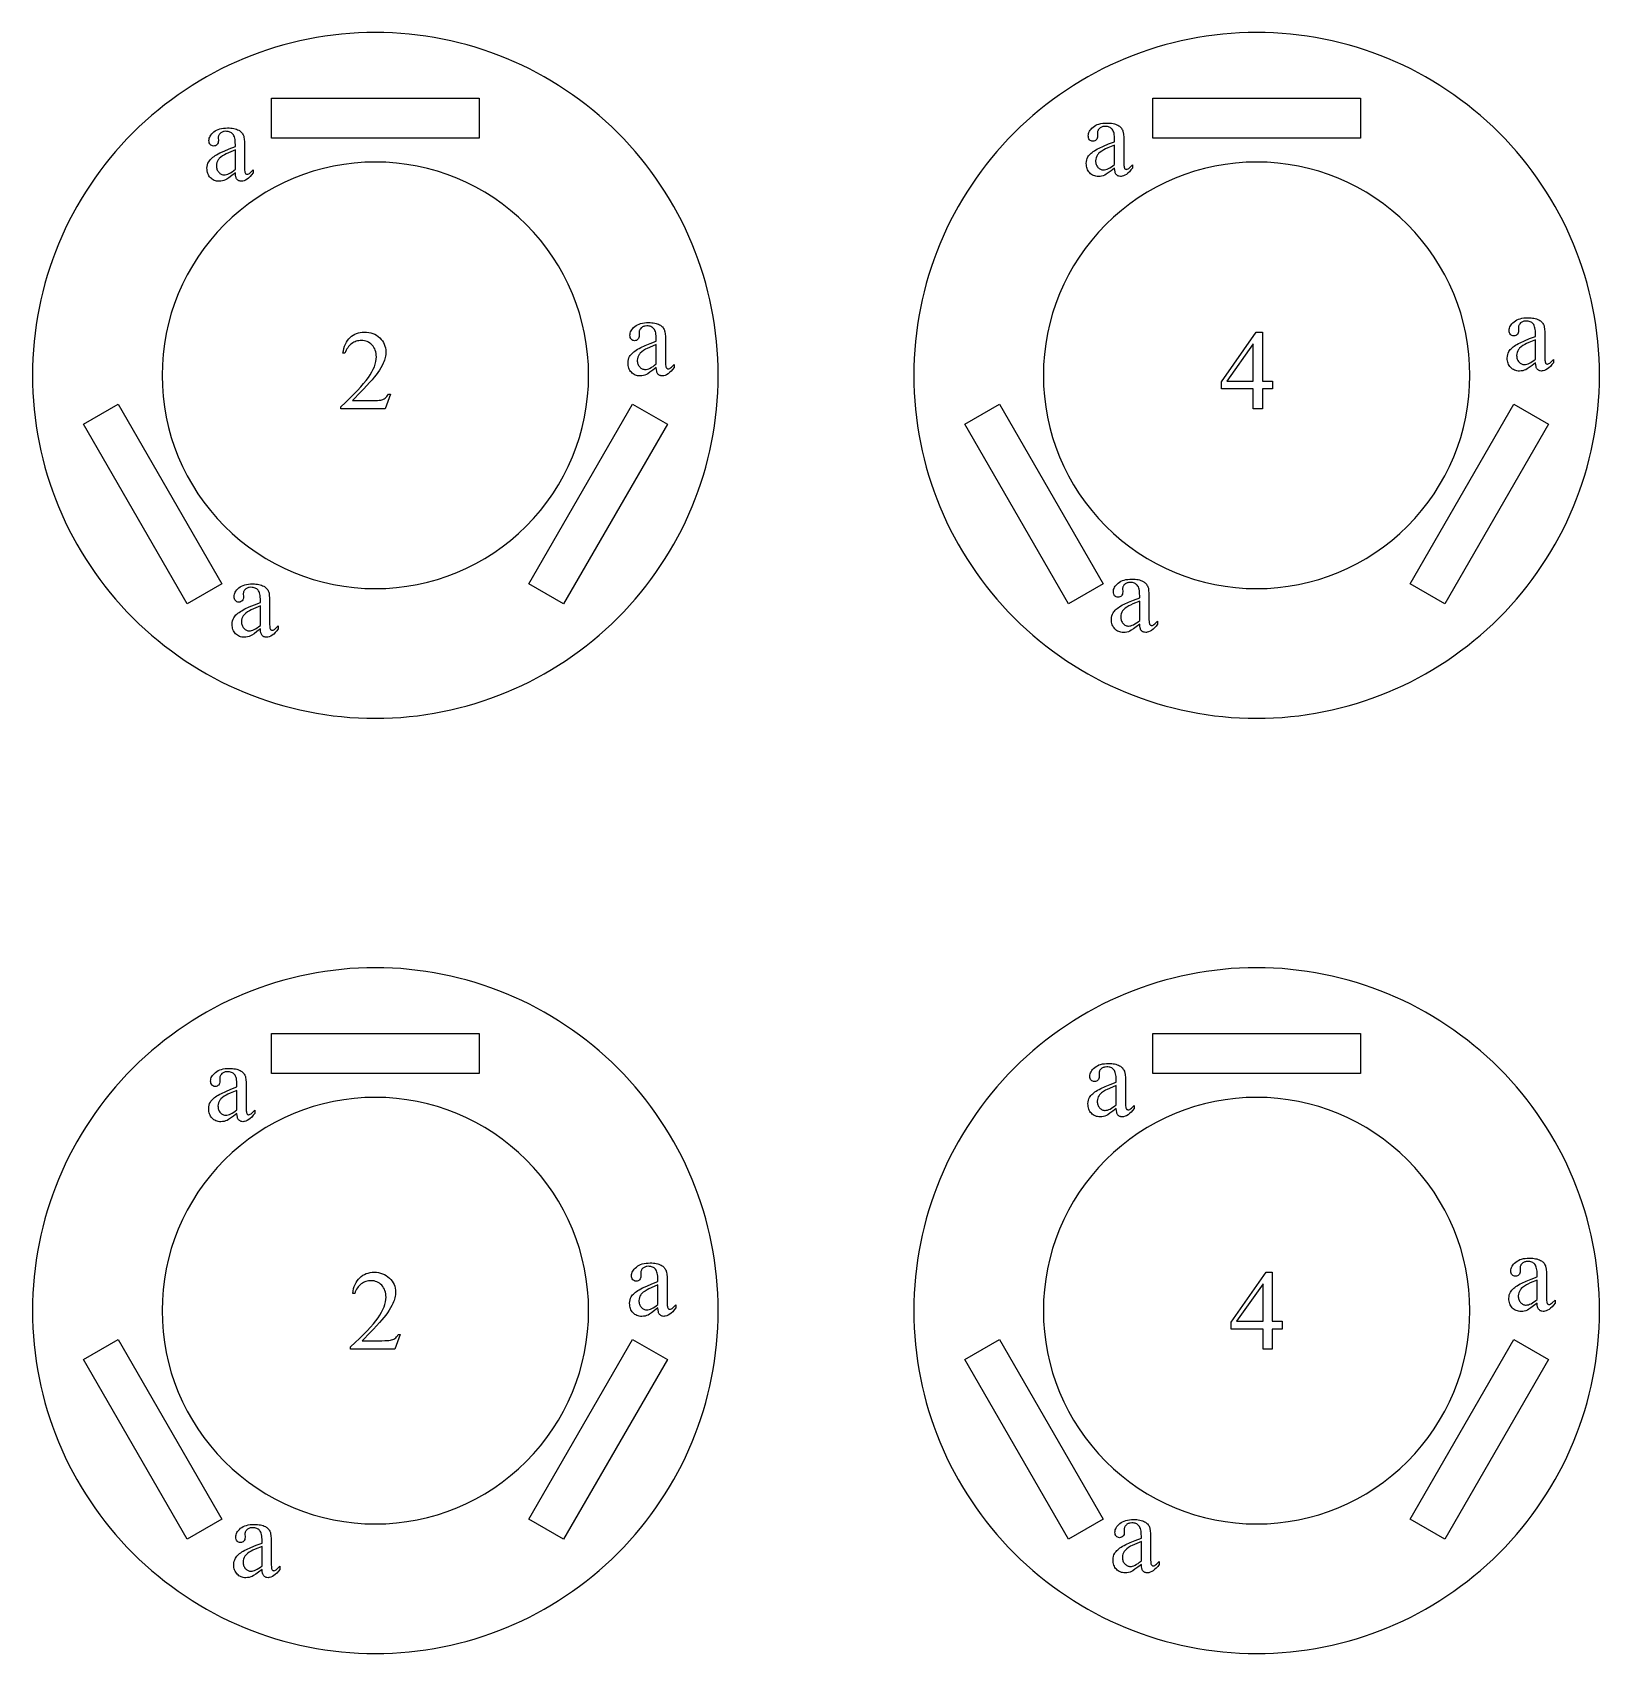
# Model space of a CAD drawing. Extents: x 9 to 960, y -397 to 558.
# Drawn here: x 308.7 to 496.1, y 14.5 to 208.3 of the extents above; entities that cross this region are included whole.
import ezdxf

# ---------------------------------------------------------------- set-up
doc = ezdxf.new("R2010")
doc.units = 0
doc.header["$MEASUREMENT"] = 0
for name, color, linetype in [('EXT', 1, 'CONTINUOUS'), ('INT', 5, 'CONTINUOUS'), ('TEXT', 18, 'CONTINUOUS')]:
    doc.layers.add(name, color=color, linetype=linetype)

msp = doc.modelspace()

# ---------------------------------------------------------------- linework, layer by layer
at = {"layer": 'EXT'}
for points in [[(349.72, 208.34, 0.414214), (308.72, 167.34, 0.414214), (349.72, 126.34, 0.414214), (390.72, 167.34, 0.414214)], [(455.09, 208.34, 0.414214), (414.09, 167.34, 0.414214), (455.09, 126.34, 0.414214), (496.09, 167.34, 0.414214)], [(349.72, 96.52, 0.414214), (308.72, 55.52, 0.414214), (349.72, 14.52, 0.414214), (390.72, 55.52, 0.414214)], [(455.09, 96.52, 0.414214), (414.09, 55.52, 0.414214), (455.09, 14.52, 0.414214), (496.09, 55.52, 0.414214)]]:
    msp.add_lwpolyline(points, format="xyb", close=True, dxfattribs=at)
at = {"layer": 'INT'}
for points in [[(337.32, 195.69), (337.32, 200.49), (362.12, 200.49), (362.12, 195.69)], [(442.69, 195.69), (442.69, 200.49), (467.49, 200.49), (467.49, 195.69)], [(331.37, 142.42), (327.21, 140.02), (314.81, 161.5), (318.97, 163.9)], [(380.47, 163.9), (384.63, 161.5), (372.23, 140.02), (368.07, 142.42)], [(436.74, 142.42), (432.58, 140.02), (420.18, 161.5), (424.34, 163.9)], [(485.84, 163.9), (490, 161.5), (477.6, 140.02), (473.44, 142.42)], [(337.32, 83.87), (337.32, 88.67), (362.12, 88.67), (362.12, 83.87)], [(442.69, 83.87), (442.69, 88.67), (467.49, 88.67), (467.49, 83.87)], [(331.37, 30.61), (327.21, 28.21), (314.81, 49.69), (318.97, 52.09)], [(380.47, 52.09), (384.63, 49.69), (372.23, 28.21), (368.07, 30.61)], [(436.74, 30.61), (432.58, 28.21), (420.18, 49.69), (424.34, 52.09)], [(485.84, 52.09), (490, 49.69), (477.6, 28.21), (473.44, 30.61)]]:
    msp.add_lwpolyline(points, close=True, dxfattribs=at)
for points in [[(349.72, 192.84, 0.414214), (324.22, 167.34, 0.414214), (349.72, 141.84, 0.414214), (375.22, 167.34, 0.414214)], [(455.09, 192.84, 0.414214), (429.59, 167.34, 0.414214), (455.09, 141.84, 0.414214), (480.59, 167.34, 0.414214)], [(349.72, 81.02, 0.414214), (324.22, 55.52, 0.414214), (349.72, 30.02, 0.414214), (375.22, 55.52, 0.414214)], [(455.09, 81.02, 0.414214), (429.59, 55.52, 0.414214), (455.09, 30.02, 0.414214), (480.59, 55.52, 0.414214)]]:
    msp.add_lwpolyline(points, format="xyb", close=True, dxfattribs=at)
at = {"layer": 'TEXT'}
for points in [[(332.98, 191.54), (332.55, 191.22), (332.22, 190.97), (331.97, 190.8), (331.8, 190.7), (331.62, 190.63), (331.43, 190.58), (331.24, 190.55), (331.04, 190.54), (330.88, 190.54), (330.74, 190.56), (330.6, 190.6), (330.46, 190.65), (330.34, 190.71), (330.22, 190.78), (330.11, 190.87), (330, 190.97), (329.9, 191.08), (329.82, 191.2), (329.75, 191.33), (329.69, 191.47), (329.65, 191.61), (329.62, 191.77), (329.6, 191.93), (329.59, 192.1), (329.6, 192.32), (329.64, 192.52), (329.7, 192.7), (329.79, 192.87), (329.87, 192.99), (329.95, 193.1), (330.05, 193.2), (330.16, 193.31), (330.29, 193.42), (330.43, 193.52), (330.57, 193.62), (330.74, 193.72), (330.92, 193.83), (331.13, 193.93), (331.63, 194.16), (332.25, 194.42), (332.98, 194.69), (332.98, 194.93), (332.97, 195.15), (332.96, 195.35), (332.94, 195.53), (332.9, 195.7), (332.86, 195.84), (332.81, 195.97), (332.76, 196.09), (332.69, 196.18), (332.61, 196.26), (332.53, 196.33), (332.43, 196.39), (332.33, 196.43), (332.23, 196.47), (332.11, 196.5), (331.98, 196.51), (331.85, 196.52), (331.65, 196.5), (331.56, 196.49), (331.47, 196.46), (331.39, 196.43), (331.32, 196.39), (331.25, 196.34), (331.19, 196.29), (331.07, 196.17), (331.03, 196.11), (331, 196.05), (330.97, 195.98), (330.95, 195.92), (330.94, 195.85), (330.93, 195.77), (330.95, 195.39), (330.94, 195.25), (330.91, 195.12), (330.86, 195.01), (330.79, 194.92), (330.71, 194.85), (330.61, 194.79), (330.5, 194.76), (330.38, 194.75), (330.26, 194.76), (330.16, 194.8), (330.06, 194.85), (329.98, 194.92), (329.91, 195.02), (329.86, 195.13), (329.83, 195.25), (329.82, 195.4), (329.83, 195.54), (329.86, 195.68), (329.91, 195.81), (329.97, 195.94), (330.05, 196.07), (330.15, 196.2), (330.27, 196.32), (330.41, 196.44), (330.56, 196.56), (330.73, 196.65), (330.91, 196.74), (331.11, 196.8), (331.32, 196.86), (331.55, 196.89), (331.79, 196.91), (332.05, 196.92), (332.25, 196.92), (332.43, 196.91), (332.61, 196.88), (332.78, 196.85), (332.95, 196.82), (333.1, 196.77), (333.24, 196.71), (333.38, 196.65), (333.47, 196.6), (333.56, 196.53), (333.64, 196.46), (333.72, 196.39), (333.78, 196.3), (333.85, 196.21), (333.9, 196.11), (333.95, 196.01), (333.98, 195.93), (334.01, 195.83), (334.04, 195.57), (334.06, 195.24), (334.07, 194.84), (334.07, 192.77), (334.08, 192.07), (334.09, 191.85), (334.11, 191.71), (334.12, 191.62), (334.15, 191.55), (334.18, 191.49), (334.21, 191.45), (334.25, 191.42), (334.3, 191.4), (334.34, 191.38), (334.39, 191.38), (334.49, 191.39), (334.58, 191.43), (334.66, 191.49), (334.78, 191.59), (335.11, 191.91), (335.11, 191.54), (334.93, 191.31), (334.75, 191.1), (334.57, 190.93), (334.39, 190.79), (334.21, 190.68), (334.04, 190.61), (333.86, 190.56), (333.78, 190.55), (333.69, 190.54), (333.54, 190.56), (333.47, 190.58), (333.4, 190.6), (333.34, 190.63), (333.28, 190.67), (333.23, 190.72), (333.18, 190.77), (333.13, 190.83), (333.09, 190.9), (333.06, 190.98), (333.03, 191.08), (332.99, 191.29)], [(438.11, 192.12), (437.68, 191.8), (437.35, 191.55), (437.1, 191.38), (436.93, 191.28), (436.75, 191.21), (436.56, 191.16), (436.37, 191.13), (436.17, 191.12), (436.02, 191.13), (435.87, 191.15), (435.73, 191.18), (435.6, 191.23), (435.47, 191.29), (435.35, 191.36), (435.24, 191.45), (435.13, 191.55), (435.04, 191.66), (434.95, 191.78), (434.88, 191.91), (434.83, 192.05), (434.78, 192.2), (434.75, 192.35), (434.73, 192.51), (434.72, 192.68), (434.74, 192.9), (434.77, 193.1), (434.84, 193.28), (434.92, 193.45), (435, 193.57), (435.08, 193.68), (435.18, 193.79), (435.3, 193.89), (435.42, 194), (435.56, 194.1), (435.71, 194.2), (435.87, 194.3), (436.05, 194.41), (436.26, 194.51), (436.77, 194.75), (437.38, 195), (438.11, 195.27), (438.11, 195.51), (438.1, 195.73), (438.09, 195.93), (438.07, 196.11), (438.04, 196.28), (438, 196.43), (437.95, 196.55), (437.89, 196.67), (437.82, 196.76), (437.74, 196.84), (437.66, 196.91), (437.57, 196.97), (437.47, 197.01), (437.36, 197.05), (437.24, 197.08), (437.11, 197.09), (436.98, 197.1), (436.78, 197.08), (436.69, 197.07), (436.61, 197.04), (436.53, 197.01), (436.45, 196.97), (436.38, 196.93), (436.32, 196.87), (436.21, 196.76), (436.16, 196.69), (436.13, 196.63), (436.1, 196.56), (436.08, 196.5), (436.07, 196.43), (436.06, 196.36), (436.08, 195.97), (436.07, 195.83), (436.04, 195.7), (435.99, 195.59), (435.92, 195.5), (435.84, 195.43), (435.74, 195.37), (435.63, 195.34), (435.51, 195.33), (435.4, 195.34), (435.29, 195.38), (435.2, 195.43), (435.11, 195.51), (435.04, 195.6), (435, 195.71), (434.97, 195.84), (434.96, 195.98), (434.97, 196.12), (434.99, 196.26), (435.04, 196.39), (435.1, 196.52), (435.18, 196.65), (435.29, 196.78), (435.4, 196.9), (435.54, 197.03), (435.69, 197.14), (435.86, 197.23), (436.04, 197.32), (436.24, 197.38), (436.45, 197.44), (436.68, 197.47), (436.92, 197.5), (437.18, 197.5), (437.38, 197.5), (437.57, 197.49), (437.75, 197.47), (437.92, 197.44), (438.08, 197.4), (438.23, 197.35), (438.37, 197.29), (438.51, 197.23), (438.6, 197.18), (438.69, 197.11), (438.77, 197.04), (438.85, 196.97), (438.92, 196.88), (438.98, 196.79), (439.04, 196.69), (439.08, 196.59), (439.11, 196.51), (439.14, 196.41), (439.17, 196.15), (439.2, 195.82), (439.2, 195.42), (439.2, 193.36), (439.21, 192.65), (439.22, 192.43), (439.24, 192.29), (439.26, 192.2), (439.28, 192.13), (439.31, 192.07), (439.35, 192.03), (439.39, 192), (439.43, 191.98), (439.47, 191.97), (439.52, 191.96), (439.62, 191.97), (439.71, 192.01), (439.79, 192.07), (439.91, 192.17), (440.25, 192.49), (440.25, 192.12), (440.06, 191.89), (439.88, 191.68), (439.7, 191.51), (439.52, 191.37), (439.34, 191.26), (439.17, 191.19), (439, 191.14), (438.91, 191.13), (438.83, 191.12), (438.67, 191.14), (438.6, 191.16), (438.53, 191.18), (438.47, 191.21), (438.41, 191.25), (438.36, 191.3), (438.31, 191.35), (438.26, 191.41), (438.22, 191.48), (438.19, 191.56), (438.16, 191.66), (438.12, 191.87)], [(332.98, 191.97), (332.98, 194.29), (332.15, 193.95), (331.87, 193.82), (331.68, 193.72), (331.44, 193.58), (331.23, 193.42), (331.06, 193.27), (330.99, 193.19), (330.93, 193.11), (330.83, 192.95), (330.76, 192.78), (330.72, 192.6), (330.71, 192.42), (330.71, 192.3), (330.73, 192.19), (330.75, 192.08), (330.78, 191.98), (330.82, 191.88), (330.87, 191.79), (330.93, 191.7), (330.99, 191.62), (331.07, 191.55), (331.14, 191.48), (331.22, 191.43), (331.3, 191.39), (331.38, 191.35), (331.47, 191.33), (331.56, 191.31), (331.65, 191.31), (331.78, 191.32), (331.92, 191.35), (332.07, 191.4), (332.23, 191.47), (332.4, 191.57), (332.59, 191.68), (332.78, 191.82)], [(438.11, 192.55), (438.11, 194.87), (437.28, 194.53), (437.01, 194.4), (436.81, 194.3), (436.57, 194.16), (436.37, 194.01), (436.2, 193.85), (436.13, 193.77), (436.06, 193.69), (435.97, 193.53), (435.9, 193.36), (435.85, 193.18), (435.84, 193), (435.84, 192.88), (435.86, 192.77), (435.88, 192.66), (435.91, 192.56), (435.95, 192.46), (436, 192.37), (436.06, 192.28), (436.12, 192.2), (436.2, 192.13), (436.27, 192.07), (436.35, 192.01), (436.43, 191.97), (436.52, 191.93), (436.6, 191.91), (436.69, 191.89), (436.78, 191.89), (436.91, 191.9), (437.05, 191.93), (437.2, 191.98), (437.37, 192.05), (437.54, 192.15), (437.72, 192.26), (437.91, 192.4)], [(351.53, 165.07), (350.9, 163.34), (345.59, 163.34), (345.59, 163.58), (346.15, 164.11), (346.67, 164.6), (347.15, 165.08), (347.58, 165.53), (347.97, 165.95), (348.32, 166.35), (348.63, 166.72), (348.89, 167.08), (349.11, 167.41), (349.3, 167.74), (349.47, 168.06), (349.6, 168.37), (349.71, 168.68), (349.78, 168.98), (349.83, 169.27), (349.84, 169.55), (349.83, 169.76), (349.81, 169.96), (349.77, 170.15), (349.71, 170.33), (349.64, 170.5), (349.55, 170.66), (349.44, 170.82), (349.32, 170.96), (349.18, 171.09), (349.04, 171.2), (348.9, 171.29), (348.74, 171.37), (348.58, 171.43), (348.42, 171.47), (348.24, 171.5), (348.06, 171.51), (347.9, 171.5), (347.74, 171.48), (347.58, 171.45), (347.43, 171.41), (347.29, 171.36), (347.14, 171.29), (347.01, 171.21), (346.87, 171.12), (346.74, 171.02), (346.63, 170.9), (346.52, 170.78), (346.41, 170.64), (346.32, 170.49), (346.24, 170.33), (346.16, 170.16), (346.09, 169.98), (345.85, 169.98), (345.9, 170.28), (345.96, 170.56), (346.04, 170.82), (346.14, 171.07), (346.26, 171.29), (346.39, 171.5), (346.54, 171.69), (346.7, 171.87), (346.88, 172.02), (347.06, 172.16), (347.26, 172.27), (347.47, 172.36), (347.69, 172.43), (347.92, 172.48), (348.16, 172.51), (348.42, 172.52), (348.68, 172.51), (348.94, 172.48), (349.19, 172.43), (349.42, 172.35), (349.64, 172.25), (349.85, 172.13), (350.05, 171.99), (350.24, 171.82), (350.42, 171.64), (350.56, 171.45), (350.69, 171.26), (350.79, 171.05), (350.87, 170.84), (350.93, 170.62), (350.97, 170.4), (350.98, 170.16), (350.97, 169.99), (350.96, 169.82), (350.93, 169.65), (350.9, 169.48), (350.85, 169.31), (350.8, 169.14), (350.73, 168.97), (350.66, 168.79), (350.53, 168.52), (350.37, 168.25), (350.2, 167.97), (350.01, 167.69), (349.81, 167.4), (349.58, 167.11), (349.33, 166.82), (349.07, 166.52), (348.32, 165.7), (347.72, 165.07), (347.28, 164.62), (347, 164.34), (349.35, 164.34), (349.68, 164.34), (349.96, 164.35), (350.19, 164.37), (350.36, 164.39), (350.5, 164.43), (350.63, 164.47), (350.76, 164.54), (350.88, 164.61), (350.99, 164.7), (351.1, 164.81), (351.19, 164.93), (351.28, 165.07)], [(383.31, 168.27), (382.89, 167.95), (382.55, 167.7), (382.3, 167.53), (382.14, 167.43), (381.95, 167.36), (381.77, 167.31), (381.57, 167.28), (381.37, 167.27), (381.22, 167.27), (381.07, 167.29), (380.93, 167.33), (380.8, 167.37), (380.67, 167.44), (380.55, 167.51), (380.44, 167.6), (380.33, 167.7), (380.24, 167.81), (380.16, 167.93), (380.08, 168.06), (380.03, 168.2), (379.98, 168.34), (379.95, 168.5), (379.93, 168.66), (379.93, 168.83), (379.94, 169.05), (379.98, 169.25), (380.04, 169.43), (380.12, 169.6), (380.2, 169.71), (380.29, 169.83), (380.39, 169.93), (380.5, 170.04), (380.62, 170.15), (380.76, 170.25), (380.91, 170.35), (381.07, 170.45), (381.25, 170.55), (381.46, 170.66), (381.97, 170.89), (382.58, 171.15), (383.31, 171.42), (383.31, 171.66), (383.31, 171.88), (383.29, 172.08), (383.27, 172.26), (383.24, 172.43), (383.2, 172.57), (383.15, 172.7), (383.09, 172.81), (383.02, 172.91), (382.95, 172.99), (382.86, 173.06), (382.77, 173.11), (382.67, 173.16), (382.56, 173.2), (382.44, 173.23), (382.32, 173.24), (382.18, 173.25), (381.98, 173.23), (381.89, 173.22), (381.81, 173.19), (381.73, 173.16), (381.65, 173.12), (381.58, 173.07), (381.52, 173.02), (381.41, 172.9), (381.36, 172.84), (381.33, 172.78), (381.3, 172.71), (381.28, 172.65), (381.27, 172.58), (381.27, 172.5), (381.28, 172.12), (381.27, 171.97), (381.24, 171.85), (381.19, 171.74), (381.12, 171.65), (381.04, 171.57), (380.94, 171.52), (380.84, 171.49), (380.72, 171.48), (380.6, 171.49), (380.49, 171.52), (380.4, 171.58), (380.31, 171.65), (380.25, 171.75), (380.2, 171.86), (380.17, 171.98), (380.16, 172.13), (380.17, 172.27), (380.19, 172.4), (380.24, 172.54), (380.3, 172.67), (380.39, 172.8), (380.49, 172.93), (380.6, 173.05), (380.74, 173.17), (380.9, 173.29), (381.06, 173.38), (381.25, 173.46), (381.44, 173.53), (381.66, 173.58), (381.88, 173.62), (382.12, 173.64), (382.38, 173.65), (382.58, 173.65), (382.77, 173.63), (382.95, 173.61), (383.12, 173.58), (383.28, 173.55), (383.43, 173.5), (383.57, 173.44), (383.71, 173.38), (383.8, 173.32), (383.89, 173.26), (383.97, 173.19), (384.05, 173.12), (384.12, 173.03), (384.18, 172.94), (384.24, 172.84), (384.29, 172.74), (384.31, 172.66), (384.34, 172.56), (384.38, 172.3), (384.4, 171.97), (384.41, 171.57), (384.41, 169.5), (384.41, 168.8), (384.42, 168.58), (384.44, 168.44), (384.46, 168.35), (384.48, 168.27), (384.51, 168.22), (384.55, 168.18), (384.59, 168.15), (384.63, 168.13), (384.68, 168.11), (384.72, 168.11), (384.82, 168.12), (384.91, 168.16), (385, 168.22), (385.11, 168.32), (385.45, 168.64), (385.45, 168.27), (385.26, 168.04), (385.08, 167.83), (384.9, 167.66), (384.72, 167.52), (384.54, 167.41), (384.37, 167.34), (384.2, 167.29), (384.11, 167.28), (384.03, 167.27), (383.87, 167.29), (383.8, 167.31), (383.74, 167.33), (383.67, 167.36), (383.61, 167.4), (383.56, 167.45), (383.51, 167.5), (383.46, 167.56), (383.42, 167.63), (383.39, 167.71), (383.36, 167.8), (383.33, 168.02)], [(456.99, 166.66), (456.99, 165.71), (455.78, 165.71), (455.78, 163.34), (454.69, 163.34), (454.69, 165.71), (450.88, 165.71), (450.88, 166.56), (455.05, 172.52), (455.78, 172.52), (455.78, 166.66)], [(488.44, 168.85), (488.02, 168.53), (487.68, 168.28), (487.43, 168.11), (487.27, 168.01), (487.09, 167.94), (486.9, 167.89), (486.7, 167.86), (486.5, 167.85), (486.35, 167.85), (486.2, 167.87), (486.06, 167.91), (485.93, 167.96), (485.8, 168.02), (485.68, 168.09), (485.57, 168.18), (485.47, 168.28), (485.37, 168.39), (485.29, 168.51), (485.22, 168.64), (485.16, 168.78), (485.11, 168.92), (485.08, 169.08), (485.06, 169.24), (485.06, 169.41), (485.07, 169.63), (485.11, 169.83), (485.17, 170.01), (485.26, 170.18), (485.33, 170.3), (485.42, 170.41), (485.52, 170.51), (485.63, 170.62), (485.75, 170.73), (485.89, 170.83), (486.04, 170.93), (486.2, 171.03), (486.38, 171.14), (486.6, 171.24), (487.1, 171.47), (487.72, 171.73), (488.44, 172), (488.44, 172.24), (488.44, 172.46), (488.42, 172.66), (488.4, 172.84), (488.37, 173.01), (488.33, 173.15), (488.28, 173.28), (488.22, 173.4), (488.15, 173.49), (488.08, 173.57), (487.99, 173.64), (487.9, 173.7), (487.8, 173.74), (487.69, 173.78), (487.57, 173.81), (487.45, 173.82), (487.31, 173.83), (487.12, 173.81), (487.02, 173.8), (486.94, 173.77), (486.86, 173.74), (486.78, 173.7), (486.71, 173.65), (486.65, 173.6), (486.54, 173.48), (486.5, 173.42), (486.46, 173.36), (486.43, 173.29), (486.41, 173.23), (486.4, 173.16), (486.4, 173.08), (486.41, 172.7), (486.4, 172.56), (486.37, 172.43), (486.32, 172.32), (486.26, 172.23), (486.17, 172.16), (486.08, 172.1), (485.97, 172.07), (485.85, 172.06), (485.73, 172.07), (485.62, 172.11), (485.53, 172.16), (485.45, 172.23), (485.38, 172.33), (485.33, 172.44), (485.3, 172.56), (485.29, 172.71), (485.3, 172.85), (485.33, 172.99), (485.37, 173.12), (485.44, 173.25), (485.52, 173.38), (485.62, 173.51), (485.74, 173.63), (485.87, 173.75), (486.03, 173.87), (486.2, 173.96), (486.38, 174.05), (486.58, 174.11), (486.79, 174.17), (487.02, 174.2), (487.26, 174.23), (487.51, 174.23), (487.71, 174.23), (487.9, 174.22), (488.08, 174.19), (488.25, 174.16), (488.41, 174.13), (488.56, 174.08), (488.71, 174.02), (488.84, 173.96), (488.94, 173.91), (489.02, 173.84), (489.11, 173.77), (489.18, 173.7), (489.25, 173.61), (489.31, 173.52), (489.37, 173.42), (489.42, 173.32), (489.45, 173.24), (489.47, 173.14), (489.51, 172.88), (489.53, 172.55), (489.54, 172.15), (489.54, 170.08), (489.55, 169.38), (489.56, 169.16), (489.57, 169.02), (489.59, 168.93), (489.61, 168.86), (489.64, 168.8), (489.68, 168.76), (489.72, 168.73), (489.76, 168.71), (489.81, 168.69), (489.86, 168.69), (489.96, 168.7), (490.04, 168.74), (490.13, 168.8), (490.25, 168.9), (490.58, 169.22), (490.58, 168.85), (490.39, 168.62), (490.21, 168.41), (490.03, 168.24), (489.85, 168.1), (489.68, 167.99), (489.5, 167.92), (489.33, 167.87), (489.24, 167.86), (489.16, 167.85), (489, 167.87), (488.93, 167.89), (488.87, 167.91), (488.8, 167.94), (488.75, 167.98), (488.69, 168.03), (488.64, 168.08), (488.6, 168.14), (488.56, 168.21), (488.52, 168.29), (488.5, 168.39), (488.46, 168.6)], [(383.31, 168.7), (383.31, 171.02), (382.49, 170.68), (382.21, 170.55), (382.02, 170.45), (381.77, 170.3), (381.57, 170.15), (381.4, 170), (381.33, 169.92), (381.27, 169.84), (381.17, 169.68), (381.1, 169.51), (381.05, 169.33), (381.04, 169.15), (381.04, 169.03), (381.06, 168.92), (381.08, 168.81), (381.11, 168.71), (381.15, 168.61), (381.2, 168.52), (381.26, 168.43), (381.33, 168.35), (381.4, 168.28), (381.47, 168.21), (381.55, 168.16), (381.63, 168.12), (381.72, 168.08), (381.8, 168.06), (381.89, 168.04), (381.98, 168.04), (382.11, 168.05), (382.26, 168.08), (382.41, 168.13), (382.57, 168.2), (382.74, 168.3), (382.92, 168.41), (383.11, 168.54)], [(454.69, 166.66), (454.69, 171.12), (451.53, 166.66)], [(488.44, 169.28), (488.44, 171.6), (487.62, 171.26), (487.34, 171.13), (487.15, 171.03), (486.9, 170.89), (486.7, 170.73), (486.53, 170.58), (486.46, 170.5), (486.4, 170.42), (486.3, 170.26), (486.23, 170.09), (486.19, 169.91), (486.17, 169.73), (486.18, 169.61), (486.19, 169.5), (486.21, 169.39), (486.24, 169.29), (486.28, 169.19), (486.33, 169.1), (486.39, 169.01), (486.46, 168.93), (486.53, 168.86), (486.61, 168.79), (486.68, 168.74), (486.76, 168.7), (486.85, 168.66), (486.93, 168.64), (487.02, 168.62), (487.12, 168.62), (487.25, 168.63), (487.39, 168.66), (487.54, 168.71), (487.7, 168.78), (487.87, 168.88), (488.05, 168.99), (488.24, 169.13)], [(335.98, 137.02), (335.55, 136.7), (335.22, 136.45), (334.97, 136.28), (334.8, 136.18), (334.62, 136.11), (334.43, 136.06), (334.24, 136.03), (334.04, 136.02), (333.89, 136.02), (333.74, 136.05), (333.6, 136.08), (333.46, 136.13), (333.34, 136.19), (333.22, 136.26), (333.11, 136.35), (333, 136.45), (332.9, 136.56), (332.82, 136.68), (332.75, 136.81), (332.69, 136.95), (332.65, 137.1), (332.62, 137.25), (332.6, 137.41), (332.59, 137.58), (332.6, 137.8), (332.64, 138), (332.7, 138.18), (332.79, 138.35), (332.87, 138.47), (332.95, 138.58), (333.05, 138.69), (333.16, 138.79), (333.29, 138.9), (333.43, 139), (333.58, 139.1), (333.74, 139.2), (333.92, 139.31), (334.13, 139.41), (334.63, 139.65), (335.25, 139.9), (335.98, 140.17), (335.98, 140.41), (335.97, 140.63), (335.96, 140.83), (335.94, 141.01), (335.91, 141.18), (335.86, 141.33), (335.81, 141.45), (335.76, 141.57), (335.69, 141.66), (335.61, 141.74), (335.53, 141.81), (335.44, 141.87), (335.33, 141.91), (335.23, 141.95), (335.11, 141.98), (334.98, 141.99), (334.85, 142), (334.65, 141.98), (334.56, 141.97), (334.47, 141.94), (334.39, 141.91), (334.32, 141.87), (334.25, 141.83), (334.19, 141.77), (334.07, 141.66), (334.03, 141.59), (334, 141.53), (333.97, 141.46), (333.95, 141.4), (333.94, 141.33), (333.93, 141.25), (333.95, 140.87), (333.94, 140.73), (333.91, 140.6), (333.86, 140.49), (333.79, 140.4), (333.71, 140.33), (333.61, 140.27), (333.5, 140.24), (333.38, 140.23), (333.26, 140.24), (333.16, 140.28), (333.06, 140.33), (332.98, 140.41), (332.91, 140.5), (332.86, 140.61), (332.83, 140.74), (332.82, 140.88), (332.83, 141.02), (332.86, 141.16), (332.91, 141.29), (332.97, 141.42), (333.05, 141.55), (333.15, 141.68), (333.27, 141.8), (333.41, 141.93), (333.56, 142.04), (333.73, 142.13), (333.91, 142.22), (334.11, 142.28), (334.32, 142.34), (334.55, 142.37), (334.79, 142.4), (335.05, 142.4), (335.25, 142.4), (335.43, 142.39), (335.61, 142.36), (335.78, 142.34), (335.95, 142.3), (336.1, 142.25), (336.24, 142.19), (336.38, 142.13), (336.47, 142.08), (336.56, 142.01), (336.64, 141.94), (336.72, 141.87), (336.78, 141.78), (336.85, 141.69), (336.9, 141.59), (336.95, 141.49), (336.98, 141.41), (337.01, 141.31), (337.04, 141.05), (337.06, 140.72), (337.07, 140.32), (337.07, 138.25), (337.08, 137.55), (337.09, 137.33), (337.11, 137.19), (337.12, 137.1), (337.15, 137.03), (337.18, 136.97), (337.22, 136.93), (337.25, 136.9), (337.3, 136.88), (337.34, 136.87), (337.39, 136.86), (337.49, 136.87), (337.58, 136.91), (337.66, 136.97), (337.78, 137.07), (338.11, 137.39), (338.11, 137.02), (337.93, 136.79), (337.75, 136.58), (337.57, 136.41), (337.39, 136.27), (337.21, 136.16), (337.04, 136.09), (336.86, 136.04), (336.78, 136.03), (336.69, 136.02), (336.54, 136.04), (336.47, 136.06), (336.4, 136.08), (336.34, 136.11), (336.28, 136.15), (336.23, 136.2), (336.18, 136.25), (336.13, 136.31), (336.09, 136.38), (336.06, 136.46), (336.03, 136.56), (335.99, 136.77)], [(441.11, 137.6), (440.68, 137.28), (440.35, 137.03), (440.1, 136.86), (439.93, 136.76), (439.75, 136.69), (439.56, 136.64), (439.37, 136.61), (439.17, 136.6), (439.02, 136.61), (438.87, 136.63), (438.73, 136.66), (438.6, 136.71), (438.47, 136.77), (438.35, 136.84), (438.24, 136.93), (438.13, 137.03), (438.04, 137.14), (437.95, 137.26), (437.88, 137.39), (437.83, 137.53), (437.78, 137.68), (437.75, 137.83), (437.73, 137.99), (437.72, 138.17), (437.74, 138.38), (437.77, 138.58), (437.84, 138.77), (437.92, 138.94), (438, 139.05), (438.08, 139.16), (438.18, 139.27), (438.3, 139.37), (438.42, 139.48), (438.56, 139.58), (438.71, 139.68), (438.87, 139.78), (439.05, 139.89), (439.26, 139.99), (439.77, 140.23), (440.38, 140.48), (441.11, 140.75), (441.11, 140.99), (441.1, 141.21), (441.09, 141.41), (441.07, 141.59), (441.04, 141.76), (441, 141.91), (440.95, 142.04), (440.89, 142.15), (440.82, 142.24), (440.74, 142.32), (440.66, 142.39), (440.57, 142.45), (440.47, 142.49), (440.36, 142.53), (440.24, 142.56), (440.11, 142.57), (439.98, 142.58), (439.78, 142.56), (439.69, 142.55), (439.61, 142.52), (439.53, 142.49), (439.45, 142.45), (439.38, 142.41), (439.32, 142.35), (439.21, 142.24), (439.16, 142.17), (439.13, 142.11), (439.1, 142.05), (439.08, 141.98), (439.07, 141.91), (439.07, 141.84), (439.08, 141.45), (439.07, 141.31), (439.04, 141.18), (438.99, 141.07), (438.92, 140.98), (438.84, 140.91), (438.74, 140.86), (438.63, 140.82), (438.51, 140.81), (438.4, 140.82), (438.29, 140.86), (438.2, 140.91), (438.11, 140.99), (438.04, 141.08), (438, 141.19), (437.97, 141.32), (437.96, 141.46), (437.97, 141.6), (437.99, 141.74), (438.04, 141.87), (438.1, 142), (438.18, 142.13), (438.29, 142.26), (438.4, 142.39), (438.54, 142.51), (438.69, 142.62), (438.86, 142.72), (439.05, 142.8), (439.24, 142.86), (439.45, 142.92), (439.68, 142.95), (439.92, 142.98), (440.18, 142.98), (440.38, 142.98), (440.57, 142.97), (440.75, 142.95), (440.92, 142.92), (441.08, 142.88), (441.23, 142.83), (441.37, 142.78), (441.51, 142.71), (441.6, 142.66), (441.69, 142.59), (441.77, 142.52), (441.85, 142.45), (441.92, 142.36), (441.98, 142.27), (442.04, 142.17), (442.08, 142.07), (442.11, 141.99), (442.14, 141.89), (442.17, 141.63), (442.2, 141.3), (442.2, 140.9), (442.2, 138.84), (442.21, 138.13), (442.22, 137.91), (442.24, 137.77), (442.26, 137.68), (442.28, 137.61), (442.31, 137.55), (442.35, 137.51), (442.39, 137.48), (442.43, 137.46), (442.47, 137.45), (442.52, 137.44), (442.62, 137.45), (442.71, 137.49), (442.79, 137.55), (442.91, 137.65), (443.25, 137.97), (443.25, 137.6), (443.06, 137.37), (442.88, 137.17), (442.7, 136.99), (442.52, 136.85), (442.34, 136.75), (442.17, 136.67), (442, 136.62), (441.91, 136.61), (441.83, 136.61), (441.67, 136.62), (441.6, 136.64), (441.53, 136.66), (441.47, 136.69), (441.41, 136.73), (441.36, 136.78), (441.31, 136.83), (441.26, 136.89), (441.22, 136.96), (441.19, 137.05), (441.16, 137.14), (441.12, 137.35)], [(335.98, 137.45), (335.98, 139.77), (335.15, 139.43), (334.87, 139.3), (334.68, 139.2), (334.44, 139.06), (334.23, 138.91), (334.06, 138.75), (333.99, 138.67), (333.93, 138.59), (333.83, 138.43), (333.76, 138.26), (333.72, 138.08), (333.71, 137.9), (333.71, 137.78), (333.73, 137.67), (333.75, 137.56), (333.78, 137.46), (333.82, 137.36), (333.87, 137.27), (333.93, 137.18), (333.99, 137.1), (334.07, 137.03), (334.14, 136.97), (334.22, 136.91), (334.3, 136.87), (334.38, 136.83), (334.47, 136.81), (334.56, 136.79), (334.65, 136.79), (334.78, 136.8), (334.92, 136.83), (335.07, 136.88), (335.23, 136.95), (335.4, 137.05), (335.59, 137.16), (335.78, 137.3)], [(441.11, 138.03), (441.11, 140.35), (440.28, 140.01), (440.01, 139.88), (439.82, 139.78), (439.57, 139.64), (439.37, 139.49), (439.2, 139.33), (439.13, 139.25), (439.07, 139.17), (438.97, 139.01), (438.9, 138.84), (438.85, 138.66), (438.84, 138.48), (438.84, 138.36), (438.86, 138.25), (438.88, 138.14), (438.91, 138.04), (438.95, 137.94), (439, 137.85), (439.06, 137.77), (439.12, 137.68), (439.2, 137.61), (439.27, 137.55), (439.35, 137.49), (439.43, 137.45), (439.52, 137.41), (439.6, 137.39), (439.69, 137.37), (439.78, 137.37), (439.91, 137.38), (440.05, 137.41), (440.21, 137.46), (440.37, 137.53), (440.54, 137.63), (440.72, 137.74), (440.91, 137.88)], [(333.17, 79.11), (332.75, 78.79), (332.41, 78.54), (332.16, 78.37), (332, 78.27), (331.82, 78.2), (331.63, 78.15), (331.43, 78.12), (331.24, 78.11), (331.08, 78.11), (330.93, 78.13), (330.79, 78.17), (330.66, 78.22), (330.53, 78.28), (330.41, 78.35), (330.3, 78.44), (330.2, 78.54), (330.1, 78.65), (330.02, 78.77), (329.95, 78.9), (329.89, 79.04), (329.85, 79.18), (329.81, 79.34), (329.79, 79.5), (329.79, 79.67), (329.8, 79.89), (329.84, 80.09), (329.9, 80.27), (329.99, 80.44), (330.06, 80.56), (330.15, 80.67), (330.25, 80.77), (330.36, 80.88), (330.48, 80.99), (330.62, 81.09), (330.77, 81.19), (330.93, 81.29), (331.12, 81.4), (331.33, 81.5), (331.83, 81.73), (332.45, 81.99), (333.17, 82.26), (333.17, 82.5), (333.17, 82.72), (333.16, 82.92), (333.13, 83.1), (333.1, 83.27), (333.06, 83.41), (333.01, 83.54), (332.95, 83.66), (332.88, 83.75), (332.81, 83.83), (332.72, 83.9), (332.63, 83.96), (332.53, 84), (332.42, 84.04), (332.3, 84.07), (332.18, 84.08), (332.05, 84.09), (331.85, 84.07), (331.76, 84.06), (331.67, 84.03), (331.59, 84), (331.51, 83.96), (331.45, 83.91), (331.38, 83.86), (331.27, 83.74), (331.23, 83.68), (331.19, 83.62), (331.16, 83.55), (331.14, 83.49), (331.13, 83.42), (331.13, 83.34), (331.14, 82.96), (331.13, 82.82), (331.1, 82.69), (331.05, 82.58), (330.99, 82.49), (330.9, 82.42), (330.81, 82.36), (330.7, 82.33), (330.58, 82.32), (330.46, 82.33), (330.36, 82.37), (330.26, 82.42), (330.18, 82.49), (330.11, 82.59), (330.06, 82.7), (330.03, 82.82), (330.02, 82.97), (330.03, 83.11), (330.06, 83.25), (330.1, 83.38), (330.17, 83.51), (330.25, 83.64), (330.35, 83.77), (330.47, 83.89), (330.6, 84.01), (330.76, 84.13), (330.93, 84.22), (331.11, 84.31), (331.31, 84.37), (331.52, 84.43), (331.75, 84.46), (331.99, 84.48), (332.24, 84.49), (332.44, 84.49), (332.63, 84.48), (332.81, 84.45), (332.98, 84.42), (333.14, 84.39), (333.29, 84.34), (333.44, 84.28), (333.57, 84.22), (333.67, 84.17), (333.75, 84.1), (333.84, 84.03), (333.91, 83.96), (333.98, 83.87), (334.04, 83.78), (334.1, 83.68), (334.15, 83.58), (334.18, 83.5), (334.2, 83.4), (334.24, 83.14), (334.26, 82.81), (334.27, 82.41), (334.27, 80.34), (334.28, 79.64), (334.29, 79.42), (334.3, 79.28), (334.32, 79.19), (334.35, 79.12), (334.38, 79.06), (334.41, 79.02), (334.45, 78.99), (334.49, 78.97), (334.54, 78.95), (334.59, 78.95), (334.69, 78.96), (334.77, 79), (334.86, 79.06), (334.98, 79.16), (335.31, 79.48), (335.31, 79.11), (335.13, 78.88), (334.94, 78.67), (334.76, 78.5), (334.58, 78.36), (334.41, 78.25), (334.23, 78.18), (334.06, 78.13), (333.98, 78.12), (333.89, 78.11), (333.74, 78.13), (333.66, 78.15), (333.6, 78.17), (333.54, 78.2), (333.48, 78.24), (333.42, 78.29), (333.37, 78.34), (333.33, 78.4), (333.29, 78.47), (333.25, 78.55), (333.23, 78.65), (333.19, 78.86)], [(438.31, 79.69), (437.88, 79.37), (437.54, 79.12), (437.29, 78.95), (437.13, 78.85), (436.95, 78.78), (436.76, 78.73), (436.57, 78.7), (436.37, 78.69), (436.21, 78.7), (436.07, 78.72), (435.93, 78.75), (435.79, 78.8), (435.67, 78.86), (435.55, 78.93), (435.43, 79.02), (435.33, 79.12), (435.23, 79.23), (435.15, 79.35), (435.08, 79.48), (435.02, 79.62), (434.98, 79.77), (434.95, 79.92), (434.93, 80.08), (434.92, 80.25), (434.93, 80.47), (434.97, 80.67), (435.03, 80.85), (435.12, 81.02), (435.19, 81.14), (435.28, 81.25), (435.38, 81.36), (435.49, 81.46), (435.62, 81.57), (435.75, 81.67), (435.9, 81.77), (436.07, 81.87), (436.25, 81.98), (436.46, 82.08), (436.96, 82.32), (437.58, 82.57), (438.31, 82.84), (438.31, 83.08), (438.3, 83.3), (438.29, 83.5), (438.26, 83.68), (438.23, 83.85), (438.19, 84), (438.14, 84.13), (438.08, 84.24), (438.02, 84.33), (437.94, 84.41), (437.86, 84.48), (437.76, 84.54), (437.66, 84.58), (437.55, 84.62), (437.44, 84.65), (437.31, 84.66), (437.18, 84.67), (436.98, 84.65), (436.89, 84.64), (436.8, 84.61), (436.72, 84.58), (436.65, 84.54), (436.58, 84.5), (436.51, 84.44), (436.4, 84.33), (436.36, 84.26), (436.32, 84.2), (436.3, 84.13), (436.28, 84.07), (436.27, 84), (436.26, 83.93), (436.27, 83.54), (436.26, 83.4), (436.24, 83.27), (436.19, 83.16), (436.12, 83.07), (436.03, 83), (435.94, 82.94), (435.83, 82.91), (435.71, 82.9), (435.59, 82.91), (435.49, 82.95), (435.39, 83), (435.31, 83.08), (435.24, 83.17), (435.19, 83.28), (435.16, 83.41), (435.15, 83.55), (435.16, 83.69), (435.19, 83.83), (435.23, 83.96), (435.3, 84.09), (435.38, 84.22), (435.48, 84.35), (435.6, 84.47), (435.74, 84.6), (435.89, 84.71), (436.06, 84.8), (436.24, 84.89), (436.44, 84.95), (436.65, 85.01), (436.88, 85.04), (437.12, 85.07), (437.38, 85.07), (437.57, 85.07), (437.76, 85.06), (437.94, 85.04), (438.11, 85.01), (438.27, 84.97), (438.43, 84.92), (438.57, 84.86), (438.7, 84.8), (438.8, 84.75), (438.89, 84.68), (438.97, 84.61), (439.04, 84.54), (439.11, 84.45), (439.18, 84.36), (439.23, 84.26), (439.28, 84.16), (439.31, 84.08), (439.33, 83.98), (439.37, 83.72), (439.39, 83.39), (439.4, 82.99), (439.4, 80.93), (439.41, 80.22), (439.42, 80), (439.43, 79.86), (439.45, 79.77), (439.48, 79.7), (439.51, 79.64), (439.54, 79.6), (439.58, 79.57), (439.63, 79.55), (439.67, 79.54), (439.72, 79.53), (439.82, 79.54), (439.91, 79.58), (439.99, 79.64), (440.11, 79.74), (440.44, 80.06), (440.44, 79.69), (440.26, 79.46), (440.08, 79.25), (439.89, 79.08), (439.72, 78.94), (439.54, 78.83), (439.36, 78.76), (439.19, 78.71), (439.11, 78.7), (439.02, 78.69), (438.87, 78.71), (438.8, 78.73), (438.73, 78.75), (438.67, 78.78), (438.61, 78.82), (438.55, 78.87), (438.5, 78.92), (438.46, 78.98), (438.42, 79.05), (438.39, 79.13), (438.36, 79.23), (438.32, 79.44)], [(333.17, 79.54), (333.17, 81.86), (332.35, 81.52), (332.07, 81.39), (331.88, 81.29), (331.64, 81.15), (331.43, 80.99), (331.26, 80.84), (331.19, 80.76), (331.13, 80.68), (331.03, 80.52), (330.96, 80.35), (330.92, 80.17), (330.9, 79.99), (330.91, 79.87), (330.92, 79.76), (330.94, 79.65), (330.97, 79.55), (331.01, 79.45), (331.06, 79.36), (331.12, 79.27), (331.19, 79.19), (331.26, 79.12), (331.34, 79.05), (331.42, 79), (331.5, 78.96), (331.58, 78.92), (331.67, 78.9), (331.75, 78.88), (331.85, 78.88), (331.98, 78.89), (332.12, 78.92), (332.27, 78.97), (332.43, 79.04), (332.6, 79.14), (332.78, 79.25), (332.97, 79.39)], [(438.31, 80.12), (438.31, 82.44), (437.48, 82.1), (437.2, 81.97), (437.01, 81.87), (436.77, 81.73), (436.56, 81.58), (436.39, 81.42), (436.32, 81.34), (436.26, 81.26), (436.16, 81.1), (436.09, 80.93), (436.05, 80.75), (436.04, 80.57), (436.04, 80.45), (436.05, 80.34), (436.08, 80.23), (436.11, 80.13), (436.15, 80.03), (436.2, 79.94), (436.25, 79.85), (436.32, 79.77), (436.39, 79.7), (436.47, 79.64), (436.55, 79.58), (436.63, 79.54), (436.71, 79.5), (436.8, 79.48), (436.89, 79.46), (436.98, 79.46), (437.11, 79.47), (437.25, 79.5), (437.4, 79.55), (437.56, 79.62), (437.73, 79.72), (437.91, 79.83), (438.1, 79.97)], [(352.69, 52.66), (352.06, 50.93), (346.75, 50.93), (346.75, 51.18), (347.31, 51.7), (347.83, 52.2), (348.31, 52.67), (348.74, 53.12), (349.13, 53.54), (349.48, 53.94), (349.78, 54.32), (350.05, 54.67), (350.27, 55), (350.46, 55.33), (350.63, 55.65), (350.76, 55.96), (350.87, 56.27), (350.94, 56.57), (350.99, 56.86), (351, 57.14), (350.99, 57.35), (350.97, 57.55), (350.93, 57.74), (350.87, 57.92), (350.8, 58.09), (350.71, 58.26), (350.6, 58.41), (350.48, 58.55), (350.34, 58.68), (350.2, 58.79), (350.05, 58.89), (349.9, 58.96), (349.74, 59.02), (349.57, 59.07), (349.4, 59.09), (349.22, 59.1), (349.06, 59.1), (348.9, 59.08), (348.74, 59.05), (348.59, 59), (348.45, 58.95), (348.3, 58.88), (348.17, 58.8), (348.03, 58.71), (347.9, 58.61), (347.78, 58.5), (347.67, 58.37), (347.57, 58.23), (347.48, 58.09), (347.39, 57.93), (347.32, 57.76), (347.25, 57.57), (347.01, 57.57), (347.06, 57.87), (347.12, 58.15), (347.2, 58.42), (347.3, 58.66), (347.42, 58.89), (347.55, 59.1), (347.69, 59.29), (347.86, 59.46), (348.04, 59.61), (348.22, 59.75), (348.42, 59.86), (348.63, 59.95), (348.85, 60.02), (349.08, 60.08), (349.32, 60.11), (349.57, 60.12), (349.84, 60.11), (350.1, 60.07), (350.34, 60.02), (350.58, 59.94), (350.8, 59.84), (351.01, 59.72), (351.21, 59.58), (351.4, 59.41), (351.57, 59.23), (351.72, 59.05), (351.85, 58.85), (351.95, 58.65), (352.03, 58.44), (352.09, 58.22), (352.12, 57.99), (352.14, 57.75), (352.13, 57.58), (352.12, 57.41), (352.09, 57.24), (352.06, 57.07), (352.01, 56.9), (351.96, 56.73), (351.89, 56.56), (351.82, 56.39), (351.69, 56.12), (351.53, 55.84), (351.36, 55.56), (351.17, 55.28), (350.97, 54.99), (350.74, 54.7), (350.49, 54.41), (350.22, 54.11), (349.48, 53.3), (348.88, 52.66), (348.44, 52.21), (348.16, 51.93), (350.51, 51.93), (350.84, 51.94), (351.12, 51.95), (351.34, 51.96), (351.52, 51.99), (351.66, 52.02), (351.79, 52.07), (351.92, 52.13), (352.04, 52.2), (352.15, 52.29), (352.25, 52.4), (352.35, 52.52), (352.44, 52.66)], [(383.51, 55.84), (383.08, 55.52), (382.75, 55.27), (382.49, 55.1), (382.33, 55), (382.15, 54.93), (381.96, 54.88), (381.77, 54.85), (381.57, 54.84), (381.41, 54.84), (381.27, 54.86), (381.13, 54.9), (380.99, 54.94), (380.87, 55.01), (380.75, 55.08), (380.64, 55.17), (380.53, 55.27), (380.43, 55.38), (380.35, 55.5), (380.28, 55.63), (380.22, 55.77), (380.18, 55.91), (380.15, 56.07), (380.13, 56.23), (380.12, 56.4), (380.13, 56.62), (380.17, 56.82), (380.23, 57), (380.32, 57.17), (380.4, 57.29), (380.48, 57.4), (380.58, 57.5), (380.69, 57.61), (380.82, 57.72), (380.95, 57.82), (381.1, 57.92), (381.27, 58.02), (381.45, 58.12), (381.66, 58.23), (382.16, 58.46), (382.78, 58.72), (383.51, 58.99), (383.51, 59.23), (383.5, 59.45), (383.49, 59.65), (383.47, 59.83), (383.43, 60), (383.39, 60.14), (383.34, 60.27), (383.29, 60.38), (383.22, 60.48), (383.14, 60.56), (383.06, 60.63), (382.96, 60.68), (382.86, 60.73), (382.75, 60.77), (382.64, 60.8), (382.51, 60.81), (382.38, 60.82), (382.18, 60.8), (382.09, 60.79), (382, 60.76), (381.92, 60.73), (381.85, 60.69), (381.78, 60.64), (381.71, 60.59), (381.6, 60.47), (381.56, 60.41), (381.53, 60.35), (381.5, 60.28), (381.48, 60.22), (381.47, 60.15), (381.46, 60.07), (381.48, 59.69), (381.47, 59.54), (381.44, 59.42), (381.39, 59.31), (381.32, 59.22), (381.24, 59.14), (381.14, 59.09), (381.03, 59.06), (380.91, 59.05), (380.79, 59.06), (380.69, 59.09), (380.59, 59.15), (380.51, 59.22), (380.44, 59.32), (380.39, 59.43), (380.36, 59.55), (380.35, 59.7), (380.36, 59.84), (380.39, 59.97), (380.44, 60.11), (380.5, 60.24), (380.58, 60.37), (380.68, 60.5), (380.8, 60.62), (380.94, 60.74), (381.09, 60.86), (381.26, 60.95), (381.44, 61.04), (381.64, 61.1), (381.85, 61.15), (382.08, 61.19), (382.32, 61.21), (382.58, 61.22), (382.78, 61.22), (382.96, 61.2), (383.14, 61.18), (383.31, 61.15), (383.48, 61.12), (383.63, 61.07), (383.77, 61.01), (383.9, 60.95), (384, 60.89), (384.09, 60.83), (384.17, 60.76), (384.25, 60.69), (384.31, 60.6), (384.38, 60.51), (384.43, 60.41), (384.48, 60.31), (384.51, 60.23), (384.53, 60.13), (384.57, 59.87), (384.59, 59.54), (384.6, 59.14), (384.6, 57.07), (384.61, 56.37), (384.62, 56.15), (384.64, 56.01), (384.65, 55.92), (384.68, 55.84), (384.71, 55.79), (384.74, 55.75), (384.78, 55.72), (384.83, 55.7), (384.87, 55.68), (384.92, 55.68), (385.02, 55.69), (385.11, 55.73), (385.19, 55.79), (385.31, 55.89), (385.64, 56.21), (385.64, 55.84), (385.46, 55.61), (385.28, 55.4), (385.1, 55.23), (384.92, 55.09), (384.74, 54.98), (384.57, 54.91), (384.39, 54.86), (384.31, 54.85), (384.22, 54.84), (384.07, 54.86), (384, 54.88), (383.93, 54.9), (383.87, 54.93), (383.81, 54.97), (383.76, 55.02), (383.71, 55.07), (383.66, 55.13), (383.62, 55.2), (383.59, 55.28), (383.56, 55.37), (383.52, 55.59)], [(458.15, 54.25), (458.15, 53.31), (456.94, 53.31), (456.94, 50.93), (455.85, 50.93), (455.85, 53.31), (452.04, 53.31), (452.04, 54.16), (456.21, 60.12), (456.94, 60.12), (456.94, 54.25)], [(488.64, 56.42), (488.21, 56.1), (487.88, 55.85), (487.63, 55.68), (487.46, 55.58), (487.28, 55.51), (487.09, 55.46), (486.9, 55.43), (486.7, 55.42), (486.55, 55.42), (486.4, 55.44), (486.26, 55.48), (486.13, 55.53), (486, 55.59), (485.88, 55.66), (485.77, 55.75), (485.66, 55.85), (485.57, 55.96), (485.48, 56.08), (485.41, 56.21), (485.36, 56.35), (485.31, 56.49), (485.28, 56.65), (485.26, 56.81), (485.25, 56.98), (485.27, 57.2), (485.3, 57.4), (485.37, 57.58), (485.45, 57.75), (485.53, 57.87), (485.61, 57.98), (485.71, 58.08), (485.83, 58.19), (485.95, 58.3), (486.09, 58.4), (486.24, 58.5), (486.4, 58.6), (486.58, 58.71), (486.79, 58.81), (487.3, 59.04), (487.91, 59.3), (488.64, 59.57), (488.64, 59.81), (488.63, 60.03), (488.62, 60.23), (488.6, 60.41), (488.57, 60.58), (488.53, 60.73), (488.48, 60.85), (488.42, 60.97), (488.35, 61.06), (488.27, 61.14), (488.19, 61.21), (488.1, 61.27), (488, 61.31), (487.89, 61.35), (487.77, 61.38), (487.64, 61.39), (487.51, 61.4), (487.31, 61.38), (487.22, 61.37), (487.14, 61.34), (487.06, 61.31), (486.98, 61.27), (486.91, 61.22), (486.85, 61.17), (486.74, 61.06), (486.69, 60.99), (486.66, 60.93), (486.63, 60.86), (486.61, 60.8), (486.6, 60.73), (486.59, 60.65), (486.61, 60.27), (486.6, 60.13), (486.57, 60), (486.52, 59.89), (486.45, 59.8), (486.37, 59.73), (486.27, 59.67), (486.16, 59.64), (486.04, 59.63), (485.93, 59.64), (485.82, 59.68), (485.73, 59.73), (485.64, 59.8), (485.57, 59.9), (485.53, 60.01), (485.5, 60.13), (485.49, 60.28), (485.5, 60.42), (485.52, 60.56), (485.57, 60.69), (485.63, 60.82), (485.71, 60.95), (485.81, 61.08), (485.93, 61.2), (486.07, 61.32), (486.22, 61.44), (486.39, 61.53), (486.57, 61.62), (486.77, 61.68), (486.98, 61.74), (487.21, 61.77), (487.45, 61.8), (487.71, 61.8), (487.91, 61.8), (488.1, 61.79), (488.28, 61.76), (488.45, 61.73), (488.61, 61.7), (488.76, 61.65), (488.9, 61.59), (489.04, 61.53), (489.13, 61.48), (489.22, 61.41), (489.3, 61.34), (489.38, 61.27), (489.45, 61.18), (489.51, 61.09), (489.56, 60.99), (489.61, 60.89), (489.64, 60.81), (489.67, 60.71), (489.7, 60.45), (489.73, 60.12), (489.73, 59.72), (489.73, 57.65), (489.74, 56.95), (489.75, 56.73), (489.77, 56.59), (489.79, 56.5), (489.81, 56.43), (489.84, 56.37), (489.88, 56.33), (489.92, 56.3), (489.96, 56.28), (490, 56.26), (490.05, 56.26), (490.15, 56.27), (490.24, 56.31), (490.32, 56.37), (490.44, 56.47), (490.78, 56.79), (490.78, 56.42), (490.59, 56.19), (490.41, 55.98), (490.23, 55.81), (490.05, 55.67), (489.87, 55.56), (489.7, 55.49), (489.53, 55.44), (489.44, 55.43), (489.36, 55.42), (489.2, 55.44), (489.13, 55.46), (489.06, 55.48), (489, 55.51), (488.94, 55.55), (488.89, 55.6), (488.84, 55.65), (488.79, 55.71), (488.75, 55.78), (488.72, 55.86), (488.69, 55.96), (488.65, 56.17)], [(383.51, 56.27), (383.51, 58.59), (382.68, 58.25), (382.4, 58.12), (382.21, 58.02), (381.97, 57.87), (381.76, 57.72), (381.59, 57.57), (381.52, 57.49), (381.46, 57.41), (381.36, 57.25), (381.29, 57.08), (381.25, 56.9), (381.24, 56.72), (381.24, 56.6), (381.25, 56.49), (381.28, 56.38), (381.31, 56.28), (381.35, 56.18), (381.4, 56.09), (381.46, 56), (381.52, 55.92), (381.59, 55.85), (381.67, 55.78), (381.75, 55.73), (381.83, 55.69), (381.91, 55.65), (382, 55.63), (382.09, 55.61), (382.18, 55.61), (382.31, 55.62), (382.45, 55.65), (382.6, 55.7), (382.76, 55.77), (382.93, 55.87), (383.12, 55.98), (383.31, 56.11)], [(455.85, 54.25), (455.85, 58.72), (452.69, 54.25)], [(488.64, 56.85), (488.64, 59.17), (487.81, 58.83), (487.53, 58.7), (487.34, 58.6), (487.1, 58.46), (486.89, 58.3), (486.73, 58.15), (486.66, 58.07), (486.59, 57.99), (486.5, 57.83), (486.43, 57.66), (486.38, 57.48), (486.37, 57.3), (486.37, 57.18), (486.39, 57.07), (486.41, 56.96), (486.44, 56.86), (486.48, 56.76), (486.53, 56.67), (486.59, 56.58), (486.65, 56.5), (486.73, 56.43), (486.8, 56.36), (486.88, 56.31), (486.96, 56.27), (487.04, 56.23), (487.13, 56.21), (487.22, 56.19), (487.31, 56.19), (487.44, 56.2), (487.58, 56.23), (487.73, 56.28), (487.9, 56.35), (488.07, 56.45), (488.25, 56.56), (488.44, 56.7)], [(336.17, 24.59), (335.75, 24.27), (335.41, 24.02), (335.16, 23.85), (335, 23.75), (334.82, 23.68), (334.63, 23.63), (334.44, 23.6), (334.24, 23.59), (334.08, 23.59), (333.93, 23.62), (333.79, 23.65), (333.66, 23.7), (333.53, 23.76), (333.41, 23.83), (333.3, 23.92), (333.2, 24.02), (333.1, 24.13), (333.02, 24.25), (332.95, 24.38), (332.89, 24.52), (332.85, 24.67), (332.81, 24.82), (332.79, 24.98), (332.79, 25.15), (332.8, 25.37), (332.84, 25.57), (332.9, 25.75), (332.99, 25.92), (333.06, 26.04), (333.15, 26.15), (333.25, 26.26), (333.36, 26.36), (333.48, 26.47), (333.62, 26.57), (333.77, 26.67), (333.93, 26.77), (334.12, 26.88), (334.33, 26.98), (334.83, 27.22), (335.45, 27.47), (336.17, 27.74), (336.17, 27.98), (336.17, 28.2), (336.16, 28.4), (336.13, 28.58), (336.1, 28.75), (336.06, 28.9), (336.01, 29.02), (335.95, 29.14), (335.88, 29.23), (335.81, 29.31), (335.72, 29.38), (335.63, 29.44), (335.53, 29.48), (335.42, 29.52), (335.3, 29.55), (335.18, 29.56), (335.05, 29.57), (334.85, 29.55), (334.76, 29.54), (334.67, 29.51), (334.59, 29.48), (334.52, 29.44), (334.45, 29.4), (334.38, 29.34), (334.27, 29.23), (334.23, 29.16), (334.19, 29.1), (334.16, 29.03), (334.15, 28.97), (334.13, 28.9), (334.13, 28.82), (334.14, 28.44), (334.13, 28.3), (334.1, 28.17), (334.05, 28.06), (333.99, 27.97), (333.9, 27.9), (333.81, 27.84), (333.7, 27.81), (333.58, 27.8), (333.46, 27.81), (333.36, 27.85), (333.26, 27.9), (333.18, 27.98), (333.11, 28.07), (333.06, 28.18), (333.03, 28.31), (333.02, 28.45), (333.03, 28.59), (333.06, 28.73), (333.1, 28.86), (333.17, 28.99), (333.25, 29.12), (333.35, 29.25), (333.47, 29.37), (333.6, 29.5), (333.76, 29.61), (333.93, 29.7), (334.11, 29.79), (334.31, 29.85), (334.52, 29.91), (334.75, 29.94), (334.99, 29.97), (335.24, 29.97), (335.44, 29.97), (335.63, 29.96), (335.81, 29.93), (335.98, 29.91), (336.14, 29.87), (336.29, 29.82), (336.44, 29.76), (336.57, 29.7), (336.67, 29.65), (336.75, 29.58), (336.84, 29.51), (336.91, 29.44), (336.98, 29.35), (337.04, 29.26), (337.1, 29.16), (337.15, 29.06), (337.18, 28.98), (337.2, 28.88), (337.24, 28.62), (337.26, 28.29), (337.27, 27.89), (337.27, 25.82), (337.28, 25.12), (337.29, 24.9), (337.3, 24.76), (337.32, 24.67), (337.35, 24.6), (337.38, 24.54), (337.41, 24.5), (337.45, 24.47), (337.49, 24.45), (337.54, 24.44), (337.59, 24.43), (337.69, 24.44), (337.77, 24.48), (337.86, 24.54), (337.98, 24.64), (338.31, 24.96), (338.31, 24.59), (338.13, 24.36), (337.94, 24.15), (337.76, 23.98), (337.58, 23.84), (337.41, 23.73), (337.23, 23.66), (337.06, 23.61), (336.98, 23.6), (336.89, 23.59), (336.74, 23.61), (336.67, 23.63), (336.6, 23.65), (336.54, 23.68), (336.48, 23.72), (336.42, 23.77), (336.37, 23.82), (336.33, 23.88), (336.29, 23.95), (336.25, 24.03), (336.23, 24.13), (336.19, 24.34)], [(441.31, 25.17), (440.88, 24.85), (440.54, 24.6), (440.29, 24.43), (440.13, 24.33), (439.95, 24.26), (439.76, 24.21), (439.57, 24.18), (439.37, 24.17), (439.21, 24.18), (439.07, 24.2), (438.93, 24.23), (438.79, 24.28), (438.67, 24.34), (438.55, 24.41), (438.43, 24.5), (438.33, 24.6), (438.23, 24.71), (438.15, 24.83), (438.08, 24.96), (438.02, 25.1), (437.98, 25.25), (437.95, 25.4), (437.93, 25.56), (437.92, 25.74), (437.93, 25.95), (437.97, 26.15), (438.03, 26.34), (438.12, 26.51), (438.19, 26.62), (438.28, 26.73), (438.38, 26.84), (438.49, 26.94), (438.62, 27.05), (438.75, 27.15), (438.9, 27.25), (439.07, 27.35), (439.25, 27.46), (439.46, 27.56), (439.96, 27.8), (440.58, 28.05), (441.31, 28.32), (441.31, 28.56), (441.3, 28.78), (441.29, 28.98), (441.27, 29.16), (441.23, 29.33), (441.19, 29.48), (441.14, 29.61), (441.08, 29.72), (441.02, 29.81), (440.94, 29.89), (440.86, 29.96), (440.76, 30.02), (440.66, 30.06), (440.55, 30.1), (440.44, 30.13), (440.31, 30.14), (440.18, 30.15), (439.98, 30.13), (439.89, 30.12), (439.8, 30.09), (439.72, 30.06), (439.65, 30.02), (439.58, 29.98), (439.51, 29.92), (439.4, 29.81), (439.36, 29.74), (439.32, 29.68), (439.3, 29.62), (439.28, 29.55), (439.27, 29.48), (439.26, 29.41), (439.27, 29.02), (439.26, 28.88), (439.24, 28.75), (439.19, 28.64), (439.12, 28.55), (439.03, 28.48), (438.94, 28.43), (438.83, 28.39), (438.71, 28.38), (438.59, 28.39), (438.49, 28.43), (438.39, 28.48), (438.31, 28.56), (438.24, 28.65), (438.19, 28.76), (438.16, 28.89), (438.15, 29.03), (438.16, 29.17), (438.19, 29.31), (438.24, 29.44), (438.3, 29.57), (438.38, 29.7), (438.48, 29.83), (438.6, 29.96), (438.74, 30.08), (438.89, 30.19), (439.06, 30.29), (439.24, 30.37), (439.44, 30.43), (439.65, 30.49), (439.88, 30.52), (440.12, 30.55), (440.38, 30.55), (440.57, 30.55), (440.76, 30.54), (440.94, 30.52), (441.11, 30.49), (441.27, 30.45), (441.43, 30.4), (441.57, 30.35), (441.7, 30.28), (441.8, 30.23), (441.89, 30.16), (441.97, 30.09), (442.04, 30.02), (442.11, 29.93), (442.18, 29.84), (442.23, 29.74), (442.28, 29.64), (442.31, 29.56), (442.33, 29.46), (442.37, 29.2), (442.39, 28.87), (442.4, 28.47), (442.4, 26.41), (442.41, 25.7), (442.42, 25.48), (442.43, 25.34), (442.45, 25.25), (442.48, 25.18), (442.51, 25.12), (442.54, 25.08), (442.58, 25.05), (442.63, 25.03), (442.67, 25.02), (442.72, 25.01), (442.82, 25.02), (442.91, 25.06), (442.99, 25.12), (443.11, 25.22), (443.44, 25.54), (443.44, 25.17), (443.26, 24.94), (443.08, 24.74), (442.89, 24.56), (442.72, 24.42), (442.54, 24.32), (442.37, 24.24), (442.19, 24.19), (442.11, 24.18), (442.02, 24.18), (441.87, 24.19), (441.8, 24.21), (441.73, 24.23), (441.67, 24.26), (441.61, 24.3), (441.55, 24.35), (441.5, 24.4), (441.46, 24.46), (441.42, 24.53), (441.39, 24.62), (441.36, 24.71), (441.32, 24.92)], [(336.17, 25.02), (336.17, 27.34), (335.35, 27), (335.07, 26.87), (334.88, 26.77), (334.64, 26.63), (334.43, 26.48), (334.26, 26.32), (334.19, 26.24), (334.13, 26.16), (334.03, 26), (333.96, 25.83), (333.92, 25.65), (333.9, 25.47), (333.91, 25.35), (333.92, 25.24), (333.94, 25.13), (333.97, 25.03), (334.02, 24.93), (334.06, 24.84), (334.12, 24.75), (334.19, 24.67), (334.26, 24.6), (334.34, 24.54), (334.42, 24.48), (334.5, 24.44), (334.58, 24.4), (334.67, 24.38), (334.75, 24.36), (334.85, 24.36), (334.98, 24.37), (335.12, 24.4), (335.27, 24.45), (335.43, 24.52), (335.6, 24.62), (335.78, 24.73), (335.97, 24.87)], [(441.31, 25.6), (441.31, 27.92), (440.48, 27.58), (440.2, 27.45), (440.01, 27.35), (439.77, 27.21), (439.56, 27.06), (439.39, 26.9), (439.32, 26.82), (439.26, 26.74), (439.16, 26.58), (439.09, 26.41), (439.05, 26.23), (439.04, 26.05), (439.04, 25.93), (439.05, 25.82), (439.08, 25.71), (439.11, 25.61), (439.15, 25.51), (439.2, 25.42), (439.25, 25.34), (439.32, 25.25), (439.39, 25.18), (439.47, 25.12), (439.55, 25.06), (439.63, 25.02), (439.71, 24.98), (439.8, 24.96), (439.89, 24.94), (439.98, 24.94), (440.11, 24.95), (440.25, 24.98), (440.4, 25.03), (440.56, 25.1), (440.73, 25.2), (440.91, 25.31), (441.1, 25.45)]]:
    msp.add_lwpolyline(points, close=True, dxfattribs=at)

doc.saveas('drawing.dxf')
